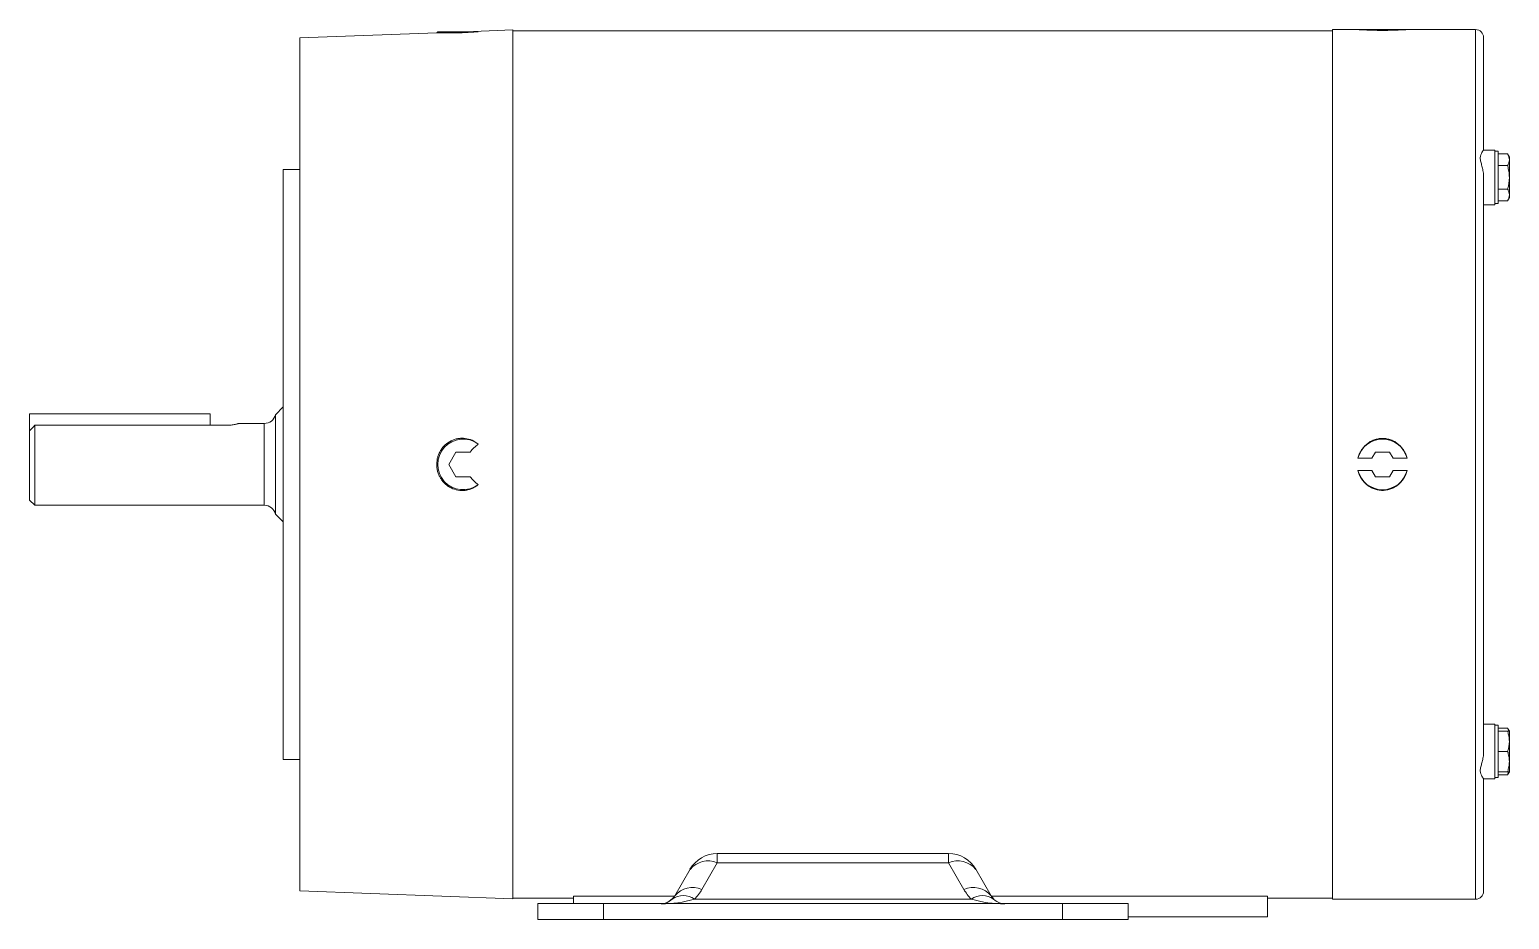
# Paper-space layout '_Back' of a CAD drawing. Header units: inches. Extents: x -6.8 to 4.5, y -3.5 to 3.3.
import ezdxf

# ---------------------------------------------------------------- set-up
doc = ezdxf.new("R2010")
doc.units = ezdxf.units.IN
doc.header["$MEASUREMENT"] = 0

psp = doc.layouts.new('_Back')

# ---------------------------------------------------------------- linework, layer by layer
at = {"color": 7, "linetype": 'Continuous', "lineweight": 15}
for p, q in [((-3.705, 3.291), (-4.75, 3.252)), ((-3.697, 3.298), (-3.705, 3.291)), ((-3.697, 3.298), (-3.389, 3.298)), ((-3.125, 3.312), (-3.487, 3.298)), ((-3.125, -3.312), (-3.125, 3.312)), ((3.125, 3.306), (-3.125, 3.306)), ((4.215, 3.315), (3.125, 3.315)), ((3.125, -3.315), (3.125, 3.315)), ((3.318, 3.315), (3.692, 3.315)), ((-4.75, 3.252), (-4.75, -3.252)), ((4.275, 3.255), (4.275, 2.397)), ((4.361, 2.397), (4.275, 2.397)), ((4.361, 2.397), (4.361, 1.98)), ((4.386, 2.388), (4.361, 2.388)), ((4.386, 1.989), (4.386, 2.388)), ((4.386, 2.367), (4.459, 2.367)), ((4.386, 2.278), (4.459, 2.278)), ((4.472, 2.343), (4.459, 2.367)), ((4.472, 2.343), (4.472, 2.034)), ((-4.75, 2.249), (-4.875, 2.249)), ((-4.875, 2.249), (-4.875, -2.249)), ((4.275, 2.203), (4.275, -2.203)), ((4.386, 2.099), (4.459, 2.099)), ((4.459, 2.01), (4.472, 2.034)), ((4.275, 1.98), (4.361, 1.98)), ((4.361, 1.989), (4.386, 1.989)), ((4.386, 2.01), (4.459, 2.01)), ((-6.809, -0.272), (-6.809, 0.385)), ((-5.434, 0.385), (-6.809, 0.385)), ((-5.434, 0.298), (-5.434, 0.385)), ((-4.875, 0.438), (-4.934, 0.379)), ((-4.934, -0.379), (-4.934, 0.379)), ((-6.769, 0.298), (-5.309, 0.298)), ((-6.769, 0.298), (-6.769, -0.312)), ((-5.021, 0.312), (-5.215, 0.312)), ((-3.559, 0.094), (-3.613, 0)), ((-3.613, 0), (-3.559, -0.094)), ((-3.451, 0.094), (-3.559, 0.094)), ((3.318, 0.047), (3.424, 0.047)), ((3.451, 0.094), (3.424, 0.047)), ((3.559, 0.094), (3.451, 0.094)), ((3.586, 0.047), (3.559, 0.094)), ((3.586, 0.047), (3.692, 0.047)), ((-3.559, -0.094), (-3.451, -0.094)), ((3.424, -0.047), (3.318, -0.047)), ((3.424, -0.047), (3.451, -0.094)), ((3.451, -0.094), (3.559, -0.094)), ((3.559, -0.094), (3.586, -0.047)), ((3.692, -0.047), (3.586, -0.047)), ((-6.809, -0.272), (-6.769, -0.312)), ((-6.769, -0.312), (-5.021, -0.312)), ((-4.934, -0.379), (-4.875, -0.438)), ((4.361, -1.98), (4.275, -1.98)), ((4.361, -1.98), (4.361, -2.397)), ((4.386, -1.989), (4.361, -1.989)), ((4.386, -2.388), (4.386, -1.989)), ((4.386, -2.01), (4.459, -2.01)), ((4.472, -2.034), (4.459, -2.01)), ((4.386, -2.034), (4.459, -2.034)), ((4.472, -2.343), (4.472, -2.034)), ((-4.875, -2.249), (-4.75, -2.249)), ((4.386, -2.188), (4.459, -2.188)), ((4.386, -2.343), (4.459, -2.343)), ((4.386, -2.367), (4.459, -2.367)), ((4.459, -2.367), (4.472, -2.343)), ((4.459, -2.367), (4.466, -2.343)), ((4.275, -2.397), (4.361, -2.397)), ((4.275, -2.397), (4.275, -3.255)), ((4.361, -2.388), (4.386, -2.388)), ((-1.567, -3.037), (-1.684, -3.24)), ((0.197, -2.967), (-1.567, -2.967)), ((0.197, -3.037), (-1.567, -3.037)), ((0.314, -3.24), (0.197, -3.037)), ((-1.891, -3.289), (-1.774, -3.087)), ((0.404, -3.087), (0.521, -3.289)), ((-4.75, -3.252), (-3.125, -3.312)), ((-3.125, -3.306), (-2.663, -3.306)), ((-2.935, -3.349), (1.565, -3.349)), ((-2.935, -3.469), (-2.935, -3.349)), ((-2.663, -3.293), (-1.893, -3.293)), ((-2.663, -3.349), (-2.663, -3.293)), ((-2.435, -3.349), (-2.435, -3.469)), ((-1.907, -3.31), (-1.935, -3.333)), ((-1.741, -3.314), (0.371, -3.314)), ((0.542, -3.315), (0.521, -3.289)), ((0.523, -3.293), (2.629, -3.293)), ((1.065, -3.469), (1.065, -3.349)), ((1.565, -3.349), (1.565, -3.469)), ((2.629, -3.45), (2.629, -3.293)), ((2.629, -3.306), (3.125, -3.306)), ((3.125, -3.315), (4.215, -3.315)), ((-2.935, -3.469), (1.565, -3.469)), ((1.565, -3.45), (2.629, -3.45))]:
    psp.add_line(p, q, dxfattribs=at)
at = {"color": 8, "linetype": 'Continuous', "lineweight": 15}
for p, q in [((4.215, -3.315), (4.215, 3.315)), ((-5.021, -0.312), (-5.021, 0.312)), ((-1.567, -3.037), (-1.567, -2.967)), ((0.197, -3.037), (0.197, -2.967))]:
    psp.add_line(p, q, dxfattribs=at)
at = {"color": 7, "linetype": 'Continuous', "lineweight": 15}
for centre, radius, start, end in [((4.215, 3.255), 0.06, 0, 90), ((-5.021, 0.402), 0.09, 270, 344.9464), ((-3.505, 0), 0.193, 53.0268, 306.9732), ((3.505, 0), 0.193, 14.0936, 165.9064), ((3.505, 0), 0.193, 194.0936, 345.9064), ((-5.021, -0.402), 0.09, 15.0536, 90), ((-1.567, -3.207), 0.24, 90, 150), ((-1.638, -3.199), 0.176, 66.211, 140.688), ((0.197, -3.207), 0.24, 30, 90), ((0.268, -3.199), 0.176, 39.312, 113.789), ((-1.755, -3.401), 0.176, 66.211, 140.688), ((-1.995, -3.06), 0.36, 315, 330), ((0.385, -3.401), 0.176, 39.312, 113.789), ((0.625, -3.06), 0.36, 210, 225), ((4.215, -3.255), 0.06, 270, 0), ((-1.995, -3.229), 0.12, 270, 330), ((-1.981, -2.512), 0.838, 269.0554, 286.6843), ((-1.825, -3.436), 0.148, 55.1431, 124.8569), ((0.455, -3.436), 0.148, 55.1431, 124.8569), ((0.611, -2.512), 0.838, 253.3157, 270.9446), ((0.625, -3.229), 0.12, 210, 270)]:
    psp.add_arc(centre, radius, start, end, dxfattribs=at)
for points, knots in [([(-3.705, 3.29), (-3.705, 3.29), (-3.709, 3.291), (-3.694, 3.29), (-3.661, 3.29), (-3.608, 3.289), (-3.545, 3.29), (-3.48, 3.293), (-3.427, 3.296), (-3.4, 3.298), (-3.389, 3.298)], [0, 0, 0, 0, 0.011596, 0.167896, 0.324037, 0.47703, 0.625183, 0.769275, 0.912206, 1, 1, 1, 1]), ([(3.692, 3.315), (3.689, 3.315), (3.686, 3.314), (3.678, 3.314), (3.673, 3.314), (3.661, 3.313), (3.655, 3.313), (3.641, 3.312), (3.633, 3.312), (3.616, 3.311), (3.607, 3.311), (3.588, 3.31), (3.579, 3.31), (3.558, 3.31), (3.548, 3.309), (3.526, 3.309), (3.516, 3.309), (3.494, 3.309), (3.483, 3.309), (3.462, 3.309), (3.452, 3.31), (3.431, 3.31), (3.422, 3.31), (3.403, 3.311), (3.394, 3.311), (3.377, 3.312), (3.369, 3.312), (3.355, 3.313), (3.349, 3.313), (3.337, 3.314), (3.332, 3.314), (3.324, 3.314), (3.321, 3.315), (3.318, 3.315)], [0, 0, 0, 0, 0.0625, 0.0625, 0.125, 0.125, 0.1875, 0.1875, 0.25, 0.25, 0.3125, 0.3125, 0.375, 0.375, 0.4375, 0.4375, 0.5, 0.5, 0.5625, 0.5625, 0.625, 0.625, 0.6875, 0.6875, 0.75, 0.75, 0.8125, 0.8125, 0.875, 0.875, 0.9375, 0.9375, 1, 1, 1, 1]), ([(4.275, 2.397), (4.275, 2.396), (4.273, 2.394), (4.269, 2.387), (4.266, 2.383), (4.26, 2.373), (4.257, 2.367), (4.252, 2.353), (4.25, 2.345), (4.25, 2.332), (4.251, 2.327), (4.252, 2.317), (4.253, 2.312), (4.257, 2.297), (4.26, 2.286), (4.266, 2.264), (4.269, 2.252), (4.273, 2.228), (4.275, 2.215), (4.275, 2.203)], [0, 0, 0, 0, 0.125, 0.125, 0.25, 0.25, 0.375, 0.375, 0.5, 0.5, 0.5625, 0.5625, 0.625, 0.625, 0.75, 0.75, 0.875, 0.875, 1, 1, 1, 1]), ([(4.472, 2.322), (4.472, 2.33), (4.471, 2.337), (4.466, 2.352), (4.463, 2.359), (4.459, 2.367)], [0, 0, 0, 0, 0.5, 0.5, 1, 1, 1, 1]), ([(4.459, 2.278), (4.463, 2.285), (4.466, 2.292), (4.471, 2.307), (4.472, 2.315), (4.472, 2.322)], [0, 0, 0, 0, 0.5, 0.5, 1, 1, 1, 1]), ([(4.472, 2.188), (4.472, 2.204), (4.471, 2.219), (4.466, 2.248), (4.463, 2.263), (4.459, 2.278)], [0, 0, 0, 0, 0.5, 0.5, 1, 1, 1, 1]), ([(4.472, 2.055), (4.472, 2.062), (4.471, 2.07), (4.466, 2.085), (4.463, 2.092), (4.459, 2.099)], [0, 0, 0, 0, 0.5, 0.5, 1, 1, 1, 1]), ([(-5.215, 0.312), (-5.215, 0.312), (-5.216, 0.312), (-5.218, 0.311), (-5.22, 0.311), (-5.225, 0.31), (-5.228, 0.309), (-5.235, 0.307), (-5.239, 0.306), (-5.252, 0.303), (-5.262, 0.301), (-5.279, 0.299), (-5.285, 0.299), (-5.297, 0.298), (-5.303, 0.298), (-5.309, 0.298)], [0, 0, 0, 0, 0.125, 0.125, 0.25, 0.25, 0.375, 0.375, 0.5, 0.5, 0.75, 0.75, 0.875, 0.875, 1, 1, 1, 1]), ([(-3.389, 0.154), (-3.403, 0.166), (-3.419, 0.176), (-3.453, 0.191), (-3.471, 0.196), (-3.498, 0.199), (-3.507, 0.199), (-3.526, 0.199), (-3.535, 0.198), (-3.553, 0.195), (-3.562, 0.193), (-3.58, 0.187), (-3.588, 0.184), (-3.613, 0.171), (-3.628, 0.161), (-3.648, 0.142), (-3.655, 0.135), (-3.666, 0.121), (-3.672, 0.113), (-3.681, 0.097), (-3.685, 0.089), (-3.693, 0.072), (-3.696, 0.063), (-3.703, 0.037), (-3.705, 0.019), (-3.705, -0.009), (-3.705, -0.019), (-3.702, -0.037), (-3.701, -0.046), (-3.696, -0.063), (-3.693, -0.072), (-3.685, -0.089), (-3.681, -0.097), (-3.672, -0.113), (-3.666, -0.121), (-3.655, -0.135), (-3.648, -0.142), (-3.635, -0.154), (-3.628, -0.16), (-3.613, -0.171), (-3.605, -0.175), (-3.58, -0.188), (-3.562, -0.193), (-3.526, -0.2), (-3.507, -0.2), (-3.48, -0.197), (-3.471, -0.195), (-3.453, -0.19), (-3.444, -0.187), (-3.428, -0.179), (-3.419, -0.175), (-3.404, -0.165), (-3.396, -0.16), (-3.389, -0.154)], [0, 0, 0, 0, 0.0625, 0.0625, 0.125, 0.125, 0.15625, 0.15625, 0.1875, 0.1875, 0.21875, 0.21875, 0.25, 0.25, 0.3125, 0.3125, 0.34375, 0.34375, 0.375, 0.375, 0.40625, 0.40625, 0.4375, 0.4375, 0.5, 0.5, 0.53125, 0.53125, 0.5625, 0.5625, 0.59375, 0.59375, 0.625, 0.625, 0.65625, 0.65625, 0.6875, 0.6875, 0.71875, 0.71875, 0.75, 0.75, 0.8125, 0.8125, 0.875, 0.875, 0.90625, 0.90625, 0.9375, 0.9375, 0.96875, 0.96875, 1, 1, 1, 1]), ([(-3.451, 0.094), (-3.442, 0.105), (-3.432, 0.116), (-3.411, 0.136), (-3.4, 0.145), (-3.389, 0.154)], [0, 0, 0, 0, 0.5, 0.5, 1, 1, 1, 1]), ([(3.318, 0.047), (3.321, 0.057), (3.324, 0.068), (3.332, 0.088), (3.337, 0.097), (3.349, 0.116), (3.355, 0.124), (3.369, 0.141), (3.377, 0.148), (3.394, 0.162), (3.403, 0.168), (3.421, 0.179), (3.431, 0.183), (3.452, 0.191), (3.462, 0.193), (3.483, 0.197), (3.494, 0.198), (3.516, 0.198), (3.527, 0.197), (3.548, 0.193), (3.558, 0.191), (3.579, 0.183), (3.589, 0.179), (3.607, 0.168), (3.616, 0.162), (3.633, 0.148), (3.641, 0.141), (3.655, 0.124), (3.661, 0.116), (3.673, 0.097), (3.678, 0.088), (3.686, 0.068), (3.689, 0.057), (3.692, 0.047)], [0, 0, 0, 0, 0.0625, 0.0625, 0.125, 0.125, 0.1875, 0.1875, 0.25, 0.25, 0.3125, 0.3125, 0.375, 0.375, 0.4375, 0.4375, 0.5, 0.5, 0.5625, 0.5625, 0.625, 0.625, 0.6875, 0.6875, 0.75, 0.75, 0.8125, 0.8125, 0.875, 0.875, 0.9375, 0.9375, 1, 1, 1, 1]), ([(-3.389, -0.154), (-3.401, -0.145), (-3.412, -0.136), (-3.432, -0.116), (-3.442, -0.105), (-3.451, -0.094)], [0, 0, 0, 0, 0.5, 0.5, 1, 1, 1, 1]), ([(3.692, -0.047), (3.689, -0.057), (3.686, -0.068), (3.678, -0.087), (3.673, -0.097), (3.661, -0.116), (3.655, -0.124), (3.641, -0.141), (3.633, -0.148), (3.616, -0.162), (3.607, -0.168), (3.588, -0.179), (3.579, -0.183), (3.558, -0.191), (3.548, -0.193), (3.526, -0.197), (3.516, -0.198), (3.494, -0.198), (3.483, -0.197), (3.462, -0.193), (3.452, -0.191), (3.431, -0.183), (3.422, -0.179), (3.403, -0.168), (3.394, -0.162), (3.377, -0.148), (3.369, -0.141), (3.355, -0.124), (3.349, -0.116), (3.337, -0.097), (3.332, -0.088), (3.324, -0.068), (3.321, -0.057), (3.318, -0.047)], [0, 0, 0, 0, 0.0625, 0.0625, 0.125, 0.125, 0.1875, 0.1875, 0.25, 0.25, 0.3125, 0.3125, 0.375, 0.375, 0.4375, 0.4375, 0.5, 0.5, 0.5625, 0.5625, 0.625, 0.625, 0.6875, 0.6875, 0.75, 0.75, 0.8125, 0.8125, 0.875, 0.875, 0.9375, 0.9375, 1, 1, 1, 1]), ([(4.467, -2.034), (4.466, -2.029), (4.465, -2.021), (4.46, -2.013), (4.459, -2.01)], [0, 0, 0, 0, 0.6180297, 1, 1, 1, 1]), ([(4.472, -2.111), (4.472, -2.098), (4.471, -2.085), (4.466, -2.06), (4.463, -2.047), (4.459, -2.034)], [0, 0, 0, 0, 0.5, 0.5, 1, 1, 1, 1]), ([(4.275, -2.397), (4.275, -2.396), (4.273, -2.394), (4.269, -2.387), (4.266, -2.383), (4.26, -2.373), (4.257, -2.367), (4.252, -2.353), (4.25, -2.345), (4.25, -2.332), (4.251, -2.327), (4.252, -2.317), (4.253, -2.312), (4.257, -2.297), (4.26, -2.286), (4.266, -2.264), (4.269, -2.252), (4.273, -2.228), (4.275, -2.215), (4.275, -2.203)], [0, 0, 0, 0, 0.125, 0.125, 0.25, 0.25, 0.375, 0.375, 0.5, 0.5, 0.5625, 0.5625, 0.625, 0.625, 0.75, 0.75, 0.875, 0.875, 1, 1, 1, 1]), ([(4.472, -2.266), (4.472, -2.253), (4.471, -2.239), (4.466, -2.214), (4.463, -2.201), (4.459, -2.188)], [0, 0, 0, 0, 0.5, 0.5, 1, 1, 1, 1]), ([(4.459, -2.343), (4.463, -2.33), (4.466, -2.317), (4.471, -2.292), (4.472, -2.279), (4.472, -2.266)], [0, 0, 0, 0, 0.5, 0.5, 1, 1, 1, 1]), ([(4.472, -2.343), (4.472, -2.343), (4.471, -2.343), (4.466, -2.343), (4.463, -2.343), (4.459, -2.343)], [0, 0, 0, 0, 0.5, 0.5, 1, 1, 1, 1])]:
    psp.add_open_spline(points, degree=3, knots=knots, dxfattribs=at)
for points in [[(4.459, 2.099), (4.467, 2.129), (4.472, 2.158), (4.472, 2.188)], [(4.459, 2.01), (4.467, 2.025), (4.472, 2.04), (4.472, 2.055)], [(-6.769, 0.298), (-6.783, 0.284), (-6.796, 0.27), (-6.809, 0.256)], [(4.459, -2.034), (4.467, -2.034), (4.472, -2.034), (4.472, -2.034)], [(4.459, -2.188), (4.467, -2.163), (4.472, -2.138), (4.472, -2.111)]]:
    psp.add_open_spline(points, degree=3, dxfattribs=at)

doc.saveas('drawing.dxf')
